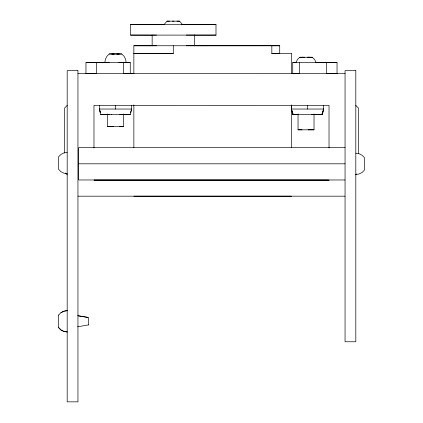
<?xml version="1.0" encoding="UTF-8"?>
<svg xmlns="http://www.w3.org/2000/svg" width="423" height="423" viewBox="0 0 423 423"><rect width="100%" height="100%" fill="white"/><g stroke="black" fill="none" stroke-linecap="round" stroke-linejoin="round"><path stroke-width="0.63" d="M85.964 73.353L85.964 62.567L123.357 62.562L123.357 73.322L130.263 73.364L130.263 62.567L118.794 62.583M85.964 62.593L105.163 62.615M107.421 114.384L100.584 114.374L99.352 109.039L99.352 105.205M133.858 196.193L291.547 196.193M129.914 73.38L133.858 73.327M271.836 45.784L279.719 45.758L279.719 53.642L271.836 53.626L271.836 45.732L133.858 45.758L133.858 73.38M337.036 73.353L337.036 62.567L326.355 62.562L299.643 62.562L299.643 73.322L291.547 73.327M291.547 53.668L271.836 53.615M292.737 73.327L292.737 62.567L299.643 62.562M292.737 62.604L295.952 62.609M313.792 114.384L322.448 114.374L323.68 109.055L323.68 105.205M337.036 62.593L315.674 62.593L315.955 62.593M345.052 179.971L78.683 179.971L78.683 147.659L345.052 147.659M109.234 62.583L104.846 62.593L105.364 59.299L106.882 56.328L109.234 53.97L110.435 53.97L121.761 53.97L124.119 56.328L125.631 59.299L126.154 62.593L124.119 62.588M123.574 114.384L130.416 114.374L131.648 109.039L131.648 105.205M130.485 112.597L131.648 109.039L99.352 109.039L100.51 112.603L99.352 109.039M291.384 105.205L291.384 109.039L323.68 109.039L321.94 114.369L292.616 114.374L291.521 109.647M323.68 109.039L321.94 114.369L322.448 114.374M164.156 24.502L167.016 21.155L168.217 21.15L179.542 21.155L182.403 24.502M295.904 62.588L297.417 59.622L299.775 57.264L302.355 57.258L312.301 57.264L314.654 59.622L316.171 62.588M67.262 105.364L64.592 108.045L64.592 152.983M58.57 315.087L60.923 312.65L63.894 311.138L67.188 310.619M355.738 174.821L356.626 173.922M60.923 312.729L63.894 311.217M77.631 326.789L88.497 324.901M67.188 152.407L63.894 152.93L60.923 154.443L58.57 156.801L58.57 169.327L60.923 171.685L63.894 173.197L67.188 173.716M355.812 174.514L359.106 173.996L362.077 172.484L364.43 170.125L364.43 157.599L362.077 155.241L359.106 153.729L355.812 153.205M64.444 311.127L67.188 310.694M194.39 35.104L194.39 45.758M279.719 45.758L194.305 45.784M100.584 114.374L111.64 114.363M123.733 114.374L124.024 114.374L122.882 114.369M107.511 113.999L107.511 126.519L113.433 126.514M123.49 113.999L123.49 126.519L107.511 126.519M298.046 113.993L298.046 129.813L314.025 129.813L314.025 113.993M104.846 62.593L105.364 62.588M152.201 35.135L130.57 35.098L130.57 24.444L215.994 24.449L215.994 35.104L194.294 35.135M215.994 24.449L181.546 24.434M130.57 35.098L215.994 35.104M156.447 24.439L152.169 24.444L160.211 24.46M190.112 24.46L194.421 24.444L186.347 24.434M156.447 35.093L152.169 35.098L152.137 45.758L156.447 45.747M113.242 53.97L111.846 53.975L119.18 53.97L117.758 53.975M302.387 57.264L303.777 57.258M308.293 57.264L309.689 57.264L307.97 57.258M109.472 114.369L106.977 114.374L107.268 114.374M313.559 114.379L316.055 114.374L314.913 114.369M164.415 24.465L130.57 24.444M152.312 45.779L133.858 45.758M173.282 53.615L133.858 53.642L173.282 53.615L173.282 45.732M125.906 62.609L130.263 62.604M85.964 73.332L96.645 73.322L96.645 62.562M77.948 73.322L345.052 73.311M311.391 114.363L314.987 114.363M111.238 114.369L122.956 114.363M308.103 129.819L314.025 129.813M78.683 163.801L345.052 163.801M77.948 196.187L345.052 196.182M176.962 21.15L179.542 21.155M169.602 21.161L167.016 21.155M186.347 35.088L194.421 35.098M186.347 45.742L194.421 45.753M116.695 53.97L121.761 53.97M114.305 53.975L109.234 53.97M304.84 57.269L299.775 57.264M307.23 57.258L312.301 57.264M337.036 73.332L326.355 73.322L326.355 62.562M298.22 114.384L292.616 114.374M119.762 114.369L130.416 114.374M119.492 126.514L123.49 126.519M302.038 129.819L298.046 129.813M172.457 21.155L174.102 21.155M125.631 62.588L126.154 62.593M67.188 331.928L63.894 331.405L60.923 329.892L58.57 327.534M67.188 332.002L63.894 331.479L60.923 329.966L58.57 327.608L58.57 315.008M77.631 315.664L88.497 317.477L88.497 324.975M78.271 315.849L87.857 317.446M355.738 105.364L358.408 108.045L358.408 153.644M65.486 173.033L67.262 174.821M291.574 109.647L293.123 114.369L291.384 109.039M329.025 148.018L329.025 105.364L93.975 105.375L93.975 148.018M307.532 105.195L307.532 109.034M291.547 53.615L291.547 73.38M291.547 104.867L291.547 147.627M133.858 104.867L133.858 147.627M115.5 105.195L115.5 109.034M77.948 70.652L67.188 70.657L67.188 401.85L77.948 401.85L77.948 70.652M355.812 70.652L345.052 70.657L345.052 341.763L355.812 341.763L355.812 70.652M329.025 180.156L93.975 180.156L329.025 180.161"/></g></svg>
